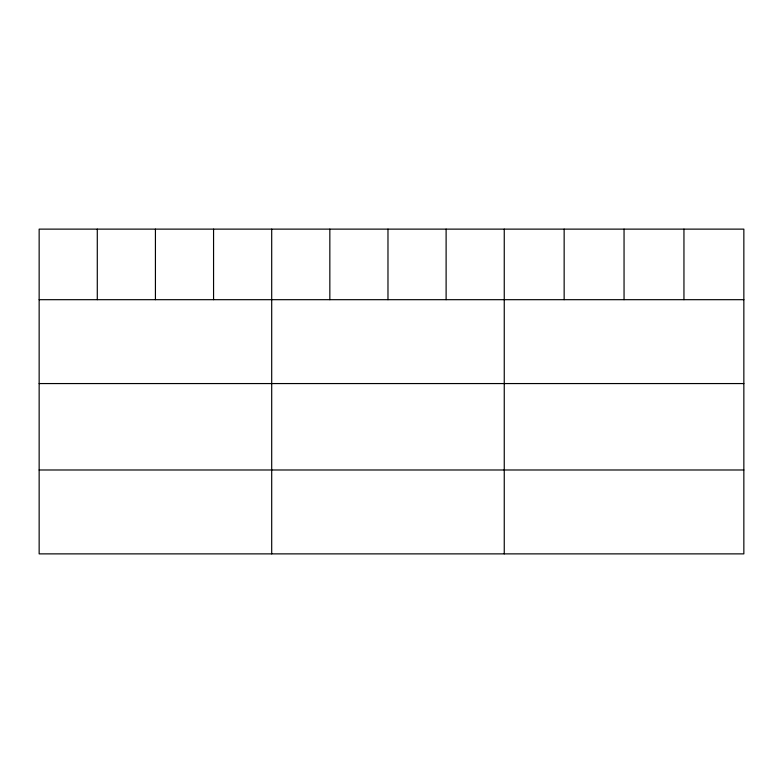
<?xml version="1.0" encoding="UTF-8"?>
<svg xmlns="http://www.w3.org/2000/svg" width="783" height="783" viewBox="0 0 783 783"><rect width="100%" height="100%" fill="white"/><g stroke="black" fill="none" stroke-linecap="round" stroke-linejoin="round"><path stroke-width="1.17" d="M743.85 299.683L743.85 553.875L39.15 553.875L39.15 229.125L743.85 229.125L743.85 299.683L39.15 299.683M39.15 383.562L743.85 383.562M39.15 469.986L743.85 469.986M683.95 229.125L683.95 299.683M624.051 229.125L624.051 299.683M564.151 229.125L564.151 299.683M504.252 229.125L504.252 553.875M446.114 229.125L446.114 299.683M387.976 229.125L387.976 299.683M329.839 229.125L329.839 299.683M271.701 229.125L271.701 553.875M213.563 229.125L213.563 299.683M155.425 229.125L155.425 299.683M97.288 229.125L97.288 299.683"/></g></svg>
